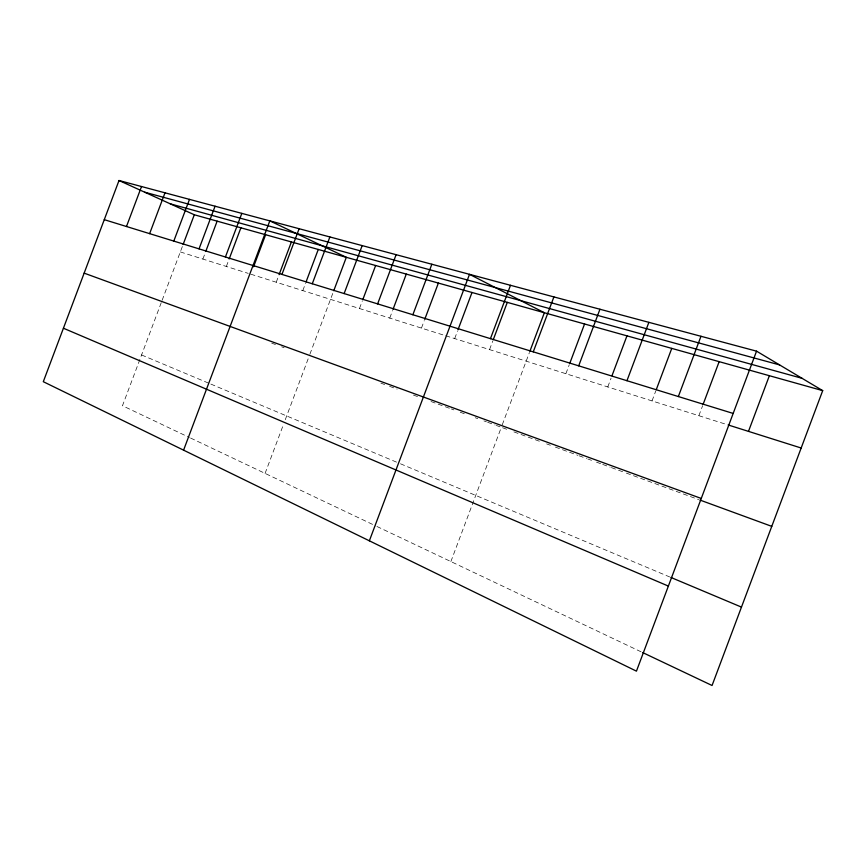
<?xml version="1.0" encoding="UTF-8"?>
<svg xmlns="http://www.w3.org/2000/svg" width="866" height="866" viewBox="0 0 866 866"><rect width="100%" height="100%" fill="white"/><g stroke="black" fill="none" stroke-linecap="round" stroke-linejoin="round"><path stroke-width="0.65" stroke-dasharray="4.33 3.25" d="M276.243 282.229L278.614 275.929M302.797 290.619L305.611 283.128M265.083 473.399L283.388 424.697M285.271 419.707L308.924 356.792M309.866 354.291L333.302 291.95M359.466 308.512L362.324 300.924M389.754 318.082L392.59 310.537M421.461 328.095L424.275 320.593M454.682 338.584L457.497 331.115M489.55 349.593L492.819 340.901M450.883 561.558L501.327 427.284M502.248 424.838L529.44 352.473M565.888 373.711L569.157 365.008M607.78 386.94L611.06 378.215M652.033 400.915L655.789 390.912M698.862 415.712L702.64 405.656M161.238 302.678L122.474 405.721L189.373 437.471M162.148 300.264L182.65 245.738M202.882 259.053L205.264 252.742M226.351 266.468L228.7 260.233M180.323 251.93L248.217 273.375M250.783 274.186L444.464 335.358M445.741 335.759L726.855 424.546M271.718 343.163L275.453 344.527M281.666 346.801L284.145 347.71M380.899 383.162L384.634 384.526M389.624 386.355L397.115 389.094M413.439 395.08L418.462 396.92M431.03 401.532L450.082 408.503M451.348 408.969L453.892 409.899M460.236 412.227L465.313 414.089M475.25 417.726L477.74 418.635M483.942 420.908L486.432 421.829M487.666 422.283L495.125 425.011M496.359 425.466L500.093 426.83M502.594 427.75L508.894 430.056M513.928 431.896L540.384 441.595M546.63 443.879L550.375 445.254M555.366 447.083L577.838 455.321M579.094 455.776L586.563 458.515M587.808 458.969L591.532 460.333M596.512 462.152L601.48 463.981M602.725 464.436L610.184 467.164M611.428 467.618L625.111 472.63M626.356 473.096L698.689 499.595M141.569 354.963L209.648 383.584M210.871 384.093L399.248 463.278M400.482 463.786L669.656 576.929M190.585 438.044L375.714 525.889M376.937 526.474L641.479 652.001"/><path stroke-width="1.3" d="M183.581 450.158L269.813 220.873L346.324 257.31L333.767 290.705M253.565 266.793L265.624 234.718M279.09 274.674L291.398 241.939M281.948 274.414L299.127 228.721M306.077 281.883L318.266 249.462M312.28 283.756L329.881 236.959M344.127 293.574L362.172 245.598M362.8 299.658L375.627 265.516M377.619 303.89L396.108 254.68M393.056 309.281L406.284 274.089M412.865 314.748L431.842 264.249M424.751 319.337L438.38 283.074M369.36 540.817L469.502 274.327L544.368 312.734L529.905 351.228M457.962 329.859L472.002 292.481M490.448 338.66L510.496 285.304M493.284 339.656L507.292 302.364M533.272 351.845L553.904 296.919M569.622 363.763L584.561 323.981M578.694 365.842L599.943 309.249M611.991 375.725L626.962 335.856M626.952 380.715L648.872 322.347M656.266 389.668L671.756 348.392M678.349 396.552L700.973 336.289M703.105 404.39L719.159 361.652M756.548 351.163L636.445 671.15L43.3 381.7L119.01 180.507L756.548 351.163L822.7 390.631L712.058 685.493L642.691 652.574M748.484 431.376L769.376 375.714M126.479 226.513L141.526 186.536M149.634 233.647L164.995 192.826M173.795 241.094L189.492 199.375M183.116 244.504L194.309 214.768L822.7 390.631M199.039 248.867L215.071 206.227M205.74 251.476L217.139 221.155M225.42 256.996L241.82 213.382M229.165 258.988L240.9 227.801M144.73 192.209L779.595 364.911M170.321 203.856L802.046 378.312M104.277 219.672L733.177 413.439M728.133 424.946L801.169 448.014M84.154 273.136L701.254 498.459M699.945 500.05L771.768 526.366M670.89 577.438L741.469 607.109M63.424 328.225L668.368 586.087M119.01 180.507L194.309 214.768"/></g></svg>
